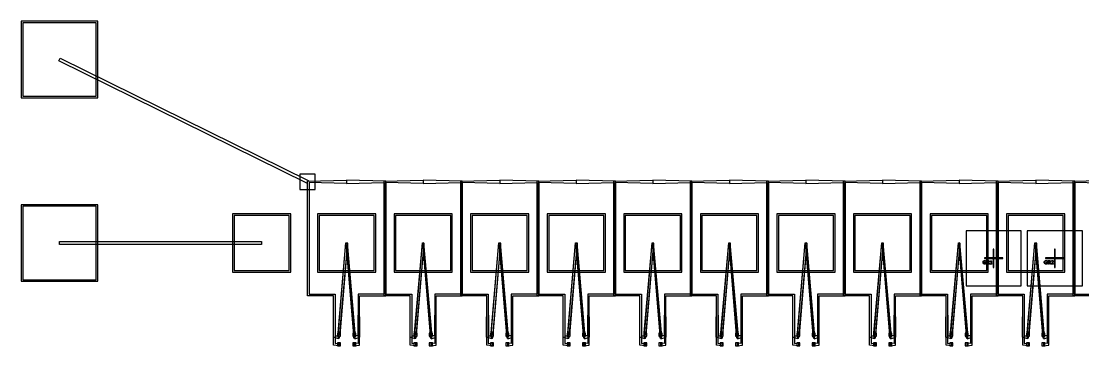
# Model space of a CAD drawing. Extents: x -3590 to 3590, y -2090 to 2775.
# Drawn here: x -3375 to 91, y 1714 to 2775 of the extents above; entities that cross this region are included whole.
import ezdxf

# ---------------------------------------------------------------- set-up
doc = ezdxf.new("R2010")
doc.units = 0

msp = doc.modelspace()

# ---------------------------------------------------------------- linework, layer by layer
at = {"layer": 'M1_Neg'}
for points in [[(-201, 2002), (-199, 2002), (-199, 2030), (-201, 2030)], [(-1, 2002), (1, 2002), (1, 2030), (-1, 2030)], [(-234.3, 1988.7), (-233.6, 1989.4), (-233.6, 1990.1), (-232.9, 1990.8), (-232.9, 1991.5), (-232.2, 1992.2), (-231.5, 1992.2), (-230.8, 1992.9), (-230.1, 1992.9), (-229.4, 1992.9), (-228.7, 1992.9), (-228, 1992.9), (-227.3, 1992.9), (-226.6, 1992.9), (-225.9, 1992.2), (-225.9, 1991.5), (-225.2, 1990.8), (-225.2, 1990.1), (-225.2, 1989.4), (-225.9, 1989.4), (-226.6, 1989.4), (-226.6, 1990.1), (-226.6, 1990.8), (-227.3, 1991.5), (-228, 1992.2), (-228.7, 1992.2), (-229.4, 1992.2), (-230.1, 1991.5), (-230.8, 1990.8), (-231.5, 1990.1), (-232.2, 1989.4), (-232.2, 1988.7), (-232.2, 1988), (-232.2, 1987.3), (-232.2, 1986.6), (-232.2, 1985.9), (-232.2, 1985.2), (-232.2, 1984.5), (-231.5, 1983.8), (-230.8, 1983.1), (-230.1, 1982.4), (-229.4, 1981.7), (-228.7, 1981.7), (-228, 1981.7), (-227.3, 1982.4), (-226.6, 1983.1), (-226.6, 1983.8), (-226.6, 1984.5), (-227.3, 1985.2), (-228, 1985.9), (-228.7, 1985.9), (-228, 1985.9), (-227.3, 1985.9), (-226.6, 1985.9), (-225.9, 1985.9), (-225.2, 1985.9), (-225.2, 1985.2), (-225.2, 1984.5), (-225.2, 1983.8), (-225.2, 1983.1), (-225.2, 1982.4), (-225.2, 1981.7), (-225.2, 1981), (-225.9, 1981.7), (-226.6, 1981), (-227.3, 1981), (-228, 1981), (-228.7, 1981), (-229.4, 1981), (-230.1, 1981), (-230.8, 1981), (-231.5, 1981.7), (-232.2, 1981.7), (-232.9, 1982.4), (-232.9, 1983.1), (-233.6, 1983.8), (-233.6, 1984.5), (-234.3, 1985.2), (-234.3, 1985.9), (-234.3, 1986.6), (-234.3, 1987.3), (-234.3, 1988), (-234.3, 1988.7)], [(-230, 1999), (-202, 1999), (-202, 2001), (-230, 2001)], [(-223.1, 1992.9), (-222.4, 1992.9), (-221.7, 1992.9), (-221, 1992.9), (-220.3, 1992.9), (-219.6, 1992.9), (-218.9, 1992.9), (-218.2, 1992.9), (-217.5, 1992.9), (-216.8, 1992.9), (-216.1, 1992.9), (-215.4, 1992.2), (-214.7, 1991.5), (-214.7, 1990.8), (-214, 1990.1), (-214, 1989.4), (-214, 1988.7), (-214.7, 1988), (-215.4, 1987.3), (-216.1, 1986.6), (-216.1, 1985.9), (-215.4, 1985.2), (-214.7, 1984.5), (-214.7, 1983.8), (-214.7, 1983.1), (-214.7, 1982.4), (-214.7, 1981.7), (-214, 1981), (-214.7, 1981), (-215.4, 1981), (-216.1, 1981), (-216.1, 1981.7), (-216.1, 1982.4), (-216.1, 1983.1), (-216.1, 1983.8), (-216.1, 1984.5), (-216.8, 1985.2), (-217.5, 1985.9), (-218.2, 1986.6), (-218.9, 1986.6), (-219.6, 1986.6), (-220.3, 1985.9), (-220.3, 1985.2), (-220.3, 1984.5), (-220.3, 1983.8), (-220.3, 1983.1), (-220.3, 1982.4), (-220.3, 1981.7), (-220.3, 1981), (-221, 1981), (-221.7, 1981), (-222.4, 1981), (-223.1, 1981), (-222.4, 1981.7), (-221.7, 1982.4), (-221.7, 1983.1), (-221.7, 1983.8), (-221.7, 1984.5), (-221.7, 1985.2), (-221.7, 1985.9), (-221.7, 1986.6), (-221.7, 1987.3), (-221.7, 1988), (-221.7, 1988.7), (-221.7, 1989.4), (-221.7, 1990.1), (-221.7, 1990.8), (-221.7, 1991.5), (-222.4, 1992.2), (-223.1, 1992.9)], [(-211.9, 1981), (-211.2, 1981), (-210.5, 1981.7), (-209.8, 1981.7), (-209.1, 1982.4), (-208.4, 1983.1), (-208.4, 1983.8), (-208.4, 1984.5), (-208.4, 1985.2), (-208.4, 1985.9), (-208.4, 1986.6), (-208.4, 1987.3), (-208.4, 1988), (-208.4, 1988.7), (-209.1, 1989.4), (-209.8, 1989.4), (-210.5, 1989.4), (-211.2, 1989.4), (-210.5, 1990.1), (-209.8, 1990.8), (-209.1, 1991.5), (-208.4, 1992.2), (-207.7, 1992.2), (-207, 1992.2), (-207, 1991.5), (-207, 1990.8), (-207, 1990.1), (-207, 1989.4), (-207, 1988.7), (-207, 1988), (-207, 1987.3), (-207, 1986.6), (-207, 1985.9), (-207, 1985.2), (-207, 1984.5), (-207, 1983.8), (-207, 1983.1), (-207, 1982.4), (-206.3, 1981.7), (-205.6, 1981.7), (-204.9, 1981), (-204.2, 1981), (-204.9, 1981), (-205.6, 1981), (-206.3, 1981), (-207, 1981), (-207.7, 1981), (-208.4, 1981), (-209.1, 1981), (-209.8, 1981), (-210.5, 1981), (-211.2, 1981), (-211.9, 1981)], [(-198, 2000.2), (-199.8, 2000.2), (-199.8, 2002), (-200.2, 2002), (-200.2, 2000.2), (-202, 2000.2), (-202, 1999.8), (-200.2, 1999.8), (-200.2, 1998), (-199.8, 1998), (-199.8, 1999.8), (-198, 1999.8)], [(-201, 1970), (-199, 1970), (-199, 1998), (-201, 1998)], [(-198, 1999), (-170, 1999), (-170, 2001), (-198, 2001)], [(-34.3, 1988.7), (-33.6, 1989.4), (-33.6, 1990.1), (-32.9, 1990.8), (-32.9, 1991.5), (-32.2, 1992.2), (-31.5, 1992.2), (-30.8, 1992.9), (-30.1, 1992.9), (-29.4, 1992.9), (-28.7, 1992.9), (-28, 1992.9), (-27.3, 1992.9), (-26.6, 1992.9), (-25.9, 1992.2), (-25.9, 1991.5), (-25.2, 1990.8), (-25.2, 1990.1), (-25.2, 1989.4), (-25.9, 1989.4), (-26.6, 1989.4), (-26.6, 1990.1), (-26.6, 1990.8), (-27.3, 1991.5), (-28, 1992.2), (-28.7, 1992.2), (-29.4, 1992.2), (-30.1, 1991.5), (-30.8, 1990.8), (-31.5, 1990.1), (-32.2, 1989.4), (-32.2, 1988.7), (-32.2, 1988), (-32.2, 1987.3), (-32.2, 1986.6), (-32.2, 1985.9), (-32.2, 1985.2), (-32.2, 1984.5), (-31.5, 1983.8), (-30.8, 1983.1), (-30.1, 1982.4), (-29.4, 1981.7), (-28.7, 1981.7), (-28, 1981.7), (-27.3, 1982.4), (-26.6, 1983.1), (-26.6, 1983.8), (-26.6, 1984.5), (-27.3, 1985.2), (-28, 1985.9), (-28.7, 1985.9), (-28, 1985.9), (-27.3, 1985.9), (-26.6, 1985.9), (-25.9, 1985.9), (-25.2, 1985.9), (-25.2, 1985.2), (-25.2, 1984.5), (-25.2, 1983.8), (-25.2, 1983.1), (-25.2, 1982.4), (-25.2, 1981.7), (-25.2, 1981), (-25.9, 1981.7), (-26.6, 1981), (-27.3, 1981), (-28, 1981), (-28.7, 1981), (-29.4, 1981), (-30.1, 1981), (-30.8, 1981), (-31.5, 1981.7), (-32.2, 1981.7), (-32.9, 1982.4), (-32.9, 1983.1), (-33.6, 1983.8), (-33.6, 1984.5), (-34.3, 1985.2), (-34.3, 1985.9), (-34.3, 1986.6), (-34.3, 1987.3), (-34.3, 1988), (-34.3, 1988.7)], [(-30, 1999), (-2, 1999), (-2, 2001), (-30, 2001)], [(-23.1, 1992.9), (-22.4, 1992.9), (-21.7, 1992.9), (-21, 1992.9), (-20.3, 1992.9), (-19.6, 1992.9), (-18.9, 1992.9), (-18.2, 1992.9), (-17.5, 1992.9), (-16.8, 1992.9), (-16.1, 1992.9), (-15.4, 1992.2), (-14.7, 1991.5), (-14.7, 1990.8), (-14, 1990.1), (-14, 1989.4), (-14, 1988.7), (-14.7, 1988), (-15.4, 1987.3), (-16.1, 1986.6), (-16.1, 1985.9), (-15.4, 1985.2), (-14.7, 1984.5), (-14.7, 1983.8), (-14.7, 1983.1), (-14.7, 1982.4), (-14.7, 1981.7), (-14, 1981), (-14.7, 1981), (-15.4, 1981), (-16.1, 1981), (-16.1, 1981.7), (-16.1, 1982.4), (-16.1, 1983.1), (-16.1, 1983.8), (-16.1, 1984.5), (-16.8, 1985.2), (-17.5, 1985.9), (-18.2, 1986.6), (-18.9, 1986.6), (-19.6, 1986.6), (-20.3, 1985.9), (-20.3, 1985.2), (-20.3, 1984.5), (-20.3, 1983.8), (-20.3, 1983.1), (-20.3, 1982.4), (-20.3, 1981.7), (-20.3, 1981), (-21, 1981), (-21.7, 1981), (-22.4, 1981), (-23.1, 1981), (-22.4, 1981.7), (-21.7, 1982.4), (-21.7, 1983.1), (-21.7, 1983.8), (-21.7, 1984.5), (-21.7, 1985.2), (-21.7, 1985.9), (-21.7, 1986.6), (-21.7, 1987.3), (-21.7, 1988), (-21.7, 1988.7), (-21.7, 1989.4), (-21.7, 1990.1), (-21.7, 1990.8), (-21.7, 1991.5), (-22.4, 1992.2), (-23.1, 1992.9)], [(-11.9, 1990.8), (-11.2, 1991.5), (-10.5, 1992.2), (-9.8, 1992.2), (-9.1, 1992.9), (-8.4, 1992.9), (-7.7, 1992.9), (-7, 1992.9), (-6.3, 1992.9), (-5.6, 1992.2), (-4.9, 1991.5), (-4.2, 1990.8), (-4.2, 1990.1), (-4.2, 1989.4), (-4.9, 1988.7), (-4.9, 1988), (-5.6, 1987.3), (-6.3, 1986.6), (-7, 1985.9), (-7.7, 1985.2), (-8.4, 1984.5), (-9.1, 1983.8), (-9.8, 1983.1), (-10.5, 1982.4), (-9.8, 1981.7), (-9.1, 1981.7), (-8.4, 1981.7), (-7.7, 1981.7), (-7, 1981.7), (-6.3, 1982.4), (-5.6, 1983.1), (-4.9, 1983.1), (-4.2, 1983.1), (-4.2, 1982.4), (-4.2, 1981.7), (-4.2, 1981), (-4.9, 1981), (-5.6, 1981), (-6.3, 1981), (-7, 1981), (-7.7, 1981), (-8.4, 1981), (-9.1, 1981), (-9.8, 1981), (-10.5, 1981), (-11.2, 1981), (-11.9, 1981), (-11.9, 1981.7), (-11.9, 1982.4), (-11.2, 1983.1), (-10.5, 1983.8), (-9.8, 1984.5), (-9.1, 1985.2), (-8.4, 1985.9), (-7.7, 1986.6), (-7, 1987.3), (-6.3, 1988), (-5.6, 1988.7), (-5.6, 1989.4), (-5.6, 1990.1), (-5.6, 1990.8), (-6.3, 1991.5), (-7, 1992.2), (-7.7, 1992.2), (-8.4, 1992.2), (-9.1, 1991.5), (-9.8, 1991.5), (-10.5, 1990.8), (-11.2, 1990.1), (-11.9, 1990.1), (-11.9, 1990.8)], [(2, 2000.2), (0.2, 2000.2), (0.2, 2002), (-0.2, 2002), (-0.2, 2000.2), (-2, 2000.2), (-2, 1999.8), (-0.2, 1999.8), (-0.2, 1998), (0.2, 1998), (0.2, 1999.8), (2, 1999.8)], [(-1, 1970), (1, 1970), (1, 1998), (-1, 1998)], [(2, 1999), (30, 1999), (30, 2001), (2, 2001)]]:
    msp.add_lwpolyline(points, close=True, dxfattribs=at)
at = {"layer": 'M1_Pos'}
for points in [[(-219.6, 1991.5), (-218.9, 1991.5), (-218.2, 1991.5), (-217.5, 1991.5), (-217.5, 1990.8), (-216.8, 1990.8), (-216.8, 1990.1), (-216.8, 1989.4), (-216.8, 1988.7), (-217.5, 1988.7), (-217.5, 1988), (-218.2, 1988), (-218.9, 1988), (-219.6, 1988), (-219.6, 1988.7), (-219.6, 1989.4), (-219.6, 1990.1), (-219.6, 1990.8), (-219.6, 1991.5)], [(-19.6, 1991.5), (-18.9, 1991.5), (-18.2, 1991.5), (-17.5, 1991.5), (-17.5, 1990.8), (-16.8, 1990.8), (-16.8, 1990.1), (-16.8, 1989.4), (-16.8, 1988.7), (-17.5, 1988.7), (-17.5, 1988), (-18.2, 1988), (-18.9, 1988), (-19.6, 1988), (-19.6, 1988.7), (-19.6, 1989.4), (-19.6, 1990.1), (-19.6, 1990.8), (-19.6, 1991.5)]]:
    msp.add_lwpolyline(points, close=True, dxfattribs=at)
at = {"layer": 'M2_Neg'}
for points in [[(-290, 1910), (-110, 1910), (-110, 2090), (-290, 2090)], [(-90, 1910), (90, 1910), (90, 2090), (-90, 2090)]]:
    msp.add_lwpolyline(points, close=True, dxfattribs=at)
at = {"layer": 'M2_undercutMsk'}
for points in [[(-3130, 2770), (-3370, 2770), (-3370, 2530), (-3130, 2530)], [(-3130, 2170), (-3370, 2170), (-3370, 1930), (-3130, 1930)], [(-2500, 2140), (-2680, 2140), (-2680, 1960), (-2500, 1960)], [(-2222.5, 2140), (-2402.5, 2140), (-2402.5, 1960), (-2222.5, 1960)], [(-2222.5, 2140), (-2402.5, 2140), (-2402.5, 1960), (-2222.5, 1960)], [(-2402.5, 1960), (-2222.5, 1960), (-2222.5, 2140), (-2402.5, 2140)], [(-2402.5, 1960), (-2222.5, 1960), (-2222.5, 2140), (-2402.5, 2140)], [(-1972.5, 2140), (-2152.5, 2140), (-2152.5, 1960), (-1972.5, 1960)], [(-1972.5, 2140), (-2152.5, 2140), (-2152.5, 1960), (-1972.5, 1960)], [(-2152.5, 1960), (-1972.5, 1960), (-1972.5, 2140), (-2152.5, 2140)], [(-2152.5, 1960), (-1972.5, 1960), (-1972.5, 2140), (-2152.5, 2140)], [(-1722.5, 2140), (-1902.5, 2140), (-1902.5, 1960), (-1722.5, 1960)], [(-1722.5, 2140), (-1902.5, 2140), (-1902.5, 1960), (-1722.5, 1960)], [(-1902.5, 1960), (-1722.5, 1960), (-1722.5, 2140), (-1902.5, 2140)], [(-1902.5, 1960), (-1722.5, 1960), (-1722.5, 2140), (-1902.5, 2140)], [(-1472.5, 2140), (-1652.5, 2140), (-1652.5, 1960), (-1472.5, 1960)], [(-1472.5, 2140), (-1652.5, 2140), (-1652.5, 1960), (-1472.5, 1960)], [(-1652.5, 1960), (-1472.5, 1960), (-1472.5, 2140), (-1652.5, 2140)], [(-1652.5, 1960), (-1472.5, 1960), (-1472.5, 2140), (-1652.5, 2140)], [(-1222.5, 2140), (-1402.5, 2140), (-1402.5, 1960), (-1222.5, 1960)], [(-1222.5, 2140), (-1402.5, 2140), (-1402.5, 1960), (-1222.5, 1960)], [(-1402.5, 1960), (-1222.5, 1960), (-1222.5, 2140), (-1402.5, 2140)], [(-1402.5, 1960), (-1222.5, 1960), (-1222.5, 2140), (-1402.5, 2140)], [(-972.5, 2140), (-1152.5, 2140), (-1152.5, 1960), (-972.5, 1960)], [(-972.5, 2140), (-1152.5, 2140), (-1152.5, 1960), (-972.5, 1960)], [(-1152.5, 1960), (-972.5, 1960), (-972.5, 2140), (-1152.5, 2140)], [(-1152.5, 1960), (-972.5, 1960), (-972.5, 2140), (-1152.5, 2140)], [(-722.5, 2140), (-902.5, 2140), (-902.5, 1960), (-722.5, 1960)], [(-722.5, 2140), (-902.5, 2140), (-902.5, 1960), (-722.5, 1960)], [(-902.5, 1960), (-722.5, 1960), (-722.5, 2140), (-902.5, 2140)], [(-902.5, 1960), (-722.5, 1960), (-722.5, 2140), (-902.5, 2140)], [(-472.5, 2140), (-652.5, 2140), (-652.5, 1960), (-472.5, 1960)], [(-472.5, 2140), (-652.5, 2140), (-652.5, 1960), (-472.5, 1960)], [(-652.5, 1960), (-472.5, 1960), (-472.5, 2140), (-652.5, 2140)], [(-652.5, 1960), (-472.5, 1960), (-472.5, 2140), (-652.5, 2140)], [(-222.5, 2140), (-402.5, 2140), (-402.5, 1960), (-222.5, 1960)], [(-222.5, 2140), (-402.5, 2140), (-402.5, 1960), (-222.5, 1960)], [(-402.5, 1960), (-222.5, 1960), (-222.5, 2140), (-402.5, 2140)], [(-402.5, 1960), (-222.5, 1960), (-222.5, 2140), (-402.5, 2140)], [(27.5, 2140), (-152.5, 2140), (-152.5, 1960), (27.5, 1960)], [(27.5, 2140), (-152.5, 2140), (-152.5, 1960), (27.5, 1960)], [(-152.5, 1960), (27.5, 1960), (27.5, 2140), (-152.5, 2140)], [(-152.5, 1960), (27.5, 1960), (27.5, 2140), (-152.5, 2140)]]:
    msp.add_lwpolyline(points, close=True, dxfattribs=at)
at = {"layer": 'metal1_BB'}
for points in [[(-2337.5, 1714), (-2355, 1716.5), (-2355, 1877.5), (-2440, 1877.5), (-2440, 2252.5), (-2312.5, 2255), (-2312.5, 2245), (-2435, 2247.5), (-2435, 1882.5), (-2350, 1882.5), (-2350, 1721.5), (-2337.5, 1724), (-2337.5, 1714)], [(-2287.5, 1714), (-2270, 1716.5), (-2270, 1877.5), (-2185, 1877.5), (-2185, 2252.5), (-2312.5, 2255), (-2312.5, 2245), (-2190, 2247.5), (-2190, 1882.5), (-2275, 1882.5), (-2275, 1721.5), (-2287.5, 1724), (-2287.5, 1714)], [(-2087.5, 1714), (-2105, 1716.5), (-2105, 1877.5), (-2190, 1877.5), (-2190, 2252.5), (-2062.5, 2255), (-2062.5, 2245), (-2185, 2247.5), (-2185, 1882.5), (-2100, 1882.5), (-2100, 1721.5), (-2087.5, 1724), (-2087.5, 1714)], [(-2037.5, 1714), (-2020, 1716.5), (-2020, 1877.5), (-1935, 1877.5), (-1935, 2252.5), (-2062.5, 2255), (-2062.5, 2245), (-1940, 2247.5), (-1940, 1882.5), (-2025, 1882.5), (-2025, 1721.5), (-2037.5, 1724), (-2037.5, 1714)], [(-1837.5, 1714), (-1855, 1716.5), (-1855, 1877.5), (-1940, 1877.5), (-1940, 2252.5), (-1812.5, 2255), (-1812.5, 2245), (-1935, 2247.5), (-1935, 1882.5), (-1850, 1882.5), (-1850, 1721.5), (-1837.5, 1724), (-1837.5, 1714)], [(-1787.5, 1714), (-1770, 1716.5), (-1770, 1877.5), (-1685, 1877.5), (-1685, 2252.5), (-1812.5, 2255), (-1812.5, 2245), (-1690, 2247.5), (-1690, 1882.5), (-1775, 1882.5), (-1775, 1721.5), (-1787.5, 1724), (-1787.5, 1714)], [(-1587.5, 1714), (-1605, 1716.5), (-1605, 1877.5), (-1690, 1877.5), (-1690, 2252.5), (-1562.5, 2255), (-1562.5, 2245), (-1685, 2247.5), (-1685, 1882.5), (-1600, 1882.5), (-1600, 1721.5), (-1587.5, 1724), (-1587.5, 1714)], [(-1537.5, 1714), (-1520, 1716.5), (-1520, 1877.5), (-1435, 1877.5), (-1435, 2252.5), (-1562.5, 2255), (-1562.5, 2245), (-1440, 2247.5), (-1440, 1882.5), (-1525, 1882.5), (-1525, 1721.5), (-1537.5, 1724), (-1537.5, 1714)], [(-1337.5, 1714), (-1355, 1716.5), (-1355, 1877.5), (-1440, 1877.5), (-1440, 2252.5), (-1312.5, 2255), (-1312.5, 2245), (-1435, 2247.5), (-1435, 1882.5), (-1350, 1882.5), (-1350, 1721.5), (-1337.5, 1724), (-1337.5, 1714)], [(-1287.5, 1714), (-1270, 1716.5), (-1270, 1877.5), (-1185, 1877.5), (-1185, 2252.5), (-1312.5, 2255), (-1312.5, 2245), (-1190, 2247.5), (-1190, 1882.5), (-1275, 1882.5), (-1275, 1721.5), (-1287.5, 1724), (-1287.5, 1714)], [(-1087.5, 1714), (-1105, 1716.5), (-1105, 1877.5), (-1190, 1877.5), (-1190, 2252.5), (-1062.5, 2255), (-1062.5, 2245), (-1185, 2247.5), (-1185, 1882.5), (-1100, 1882.5), (-1100, 1721.5), (-1087.5, 1724), (-1087.5, 1714)], [(-1037.5, 1714), (-1020, 1716.5), (-1020, 1877.5), (-935, 1877.5), (-935, 2252.5), (-1062.5, 2255), (-1062.5, 2245), (-940, 2247.5), (-940, 1882.5), (-1025, 1882.5), (-1025, 1721.5), (-1037.5, 1724), (-1037.5, 1714)], [(-837.5, 1714), (-855, 1716.5), (-855, 1877.5), (-940, 1877.5), (-940, 2252.5), (-812.5, 2255), (-812.5, 2245), (-935, 2247.5), (-935, 1882.5), (-850, 1882.5), (-850, 1721.5), (-837.5, 1724), (-837.5, 1714)], [(-787.5, 1714), (-770, 1716.5), (-770, 1877.5), (-685, 1877.5), (-685, 2252.5), (-812.5, 2255), (-812.5, 2245), (-690, 2247.5), (-690, 1882.5), (-775, 1882.5), (-775, 1721.5), (-787.5, 1724), (-787.5, 1714)], [(-587.5, 1714), (-605, 1716.5), (-605, 1877.5), (-690, 1877.5), (-690, 2252.5), (-562.5, 2255), (-562.5, 2245), (-685, 2247.5), (-685, 1882.5), (-600, 1882.5), (-600, 1721.5), (-587.5, 1724), (-587.5, 1714)], [(-537.5, 1714), (-520, 1716.5), (-520, 1877.5), (-435, 1877.5), (-435, 2252.5), (-562.5, 2255), (-562.5, 2245), (-440, 2247.5), (-440, 1882.5), (-525, 1882.5), (-525, 1721.5), (-537.5, 1724), (-537.5, 1714)], [(-337.5, 1714), (-355, 1716.5), (-355, 1877.5), (-440, 1877.5), (-440, 2252.5), (-312.5, 2255), (-312.5, 2245), (-435, 2247.5), (-435, 1882.5), (-350, 1882.5), (-350, 1721.5), (-337.5, 1724), (-337.5, 1714)], [(-287.5, 1714), (-270, 1716.5), (-270, 1877.5), (-185, 1877.5), (-185, 2252.5), (-312.5, 2255), (-312.5, 2245), (-190, 2247.5), (-190, 1882.5), (-275, 1882.5), (-275, 1721.5), (-287.5, 1724), (-287.5, 1714)], [(-87.5, 1714), (-105, 1716.5), (-105, 1877.5), (-190, 1877.5), (-190, 2252.5), (-62.5, 2255), (-62.5, 2245), (-185, 2247.5), (-185, 1882.5), (-100, 1882.5), (-100, 1721.5), (-87.5, 1724), (-87.5, 1714)], [(-37.5, 1714), (-20, 1716.5), (-20, 1877.5), (65, 1877.5), (65, 2252.5), (-62.5, 2255), (-62.5, 2245), (60, 2247.5), (60, 1882.5), (-25, 1882.5), (-25, 1721.5), (-37.5, 1724), (-37.5, 1714)], [(162.5, 1714), (145, 1716.5), (145, 1877.5), (60, 1877.5), (60, 2252.5), (187.5, 2255), (187.5, 2245), (65, 2247.5), (65, 1882.5), (150, 1882.5), (150, 1721.5), (162.5, 1724), (162.5, 1714)], [(-2217.5, 2145), (-2407.5, 2145), (-2407.5, 1955), (-2217.5, 1955)], [(-2407.5, 1955), (-2217.5, 1955), (-2217.5, 2145), (-2407.5, 2145)], [(-1967.5, 2145), (-2157.5, 2145), (-2157.5, 1955), (-1967.5, 1955)], [(-2157.5, 1955), (-1967.5, 1955), (-1967.5, 2145), (-2157.5, 2145)], [(-1717.5, 2145), (-1907.5, 2145), (-1907.5, 1955), (-1717.5, 1955)], [(-1907.5, 1955), (-1717.5, 1955), (-1717.5, 2145), (-1907.5, 2145)], [(-1467.5, 2145), (-1657.5, 2145), (-1657.5, 1955), (-1467.5, 1955)], [(-1657.5, 1955), (-1467.5, 1955), (-1467.5, 2145), (-1657.5, 2145)], [(-1217.5, 2145), (-1407.5, 2145), (-1407.5, 1955), (-1217.5, 1955)], [(-1407.5, 1955), (-1217.5, 1955), (-1217.5, 2145), (-1407.5, 2145)], [(-967.5, 2145), (-1157.5, 2145), (-1157.5, 1955), (-967.5, 1955)], [(-1157.5, 1955), (-967.5, 1955), (-967.5, 2145), (-1157.5, 2145)], [(-717.5, 2145), (-907.5, 2145), (-907.5, 1955), (-717.5, 1955)], [(-907.5, 1955), (-717.5, 1955), (-717.5, 2145), (-907.5, 2145)], [(-467.5, 2145), (-657.5, 2145), (-657.5, 1955), (-467.5, 1955)], [(-657.5, 1955), (-467.5, 1955), (-467.5, 2145), (-657.5, 2145)], [(-217.5, 2145), (-407.5, 2145), (-407.5, 1955), (-217.5, 1955)], [(-407.5, 1955), (-217.5, 1955), (-217.5, 2145), (-407.5, 2145)], [(32.5, 2145), (-157.5, 2145), (-157.5, 1955), (32.5, 1955)], [(-157.5, 1955), (32.5, 1955), (32.5, 2145), (-157.5, 2145)], [(-2339.9914, 1750.2076), (-2314.9914, 2050.2076), (-2310.0086, 2049.7924), (-2335.0086, 1749.7924), (-2339.9914, 1750.2076)], [(-2285.0086, 1750.2076), (-2310.0086, 2050.2076), (-2314.9914, 2049.7924), (-2289.9914, 1749.7924), (-2285.0086, 1750.2076)], [(-2089.9914, 1750.2076), (-2064.9914, 2050.2076), (-2060.0086, 2049.7924), (-2085.0086, 1749.7924), (-2089.9914, 1750.2076)], [(-2035.0086, 1750.2076), (-2060.0086, 2050.2076), (-2064.9914, 2049.7924), (-2039.9914, 1749.7924), (-2035.0086, 1750.2076)], [(-1839.9914, 1750.2076), (-1814.9914, 2050.2076), (-1810.0086, 2049.7924), (-1835.0086, 1749.7924), (-1839.9914, 1750.2076)], [(-1785.0086, 1750.2076), (-1810.0086, 2050.2076), (-1814.9914, 2049.7924), (-1789.9914, 1749.7924), (-1785.0086, 1750.2076)], [(-1589.9914, 1750.2076), (-1564.9914, 2050.2076), (-1560.0086, 2049.7924), (-1585.0086, 1749.7924), (-1589.9914, 1750.2076)], [(-1535.0086, 1750.2076), (-1560.0086, 2050.2076), (-1564.9914, 2049.7924), (-1539.9914, 1749.7924), (-1535.0086, 1750.2076)], [(-1339.9914, 1750.2076), (-1314.9914, 2050.2076), (-1310.0086, 2049.7924), (-1335.0086, 1749.7924), (-1339.9914, 1750.2076)], [(-1285.0086, 1750.2076), (-1310.0086, 2050.2076), (-1314.9914, 2049.7924), (-1289.9914, 1749.7924), (-1285.0086, 1750.2076)], [(-1089.9914, 1750.2076), (-1064.9914, 2050.2076), (-1060.0086, 2049.7924), (-1085.0086, 1749.7924), (-1089.9914, 1750.2076)], [(-1035.0086, 1750.2076), (-1060.0086, 2050.2076), (-1064.9914, 2049.7924), (-1039.9914, 1749.7924), (-1035.0086, 1750.2076)], [(-839.9914, 1750.2076), (-814.9914, 2050.2076), (-810.0086, 2049.7924), (-835.0086, 1749.7924), (-839.9914, 1750.2076)], [(-785.0086, 1750.2076), (-810.0086, 2050.2076), (-814.9914, 2049.7924), (-789.9914, 1749.7924), (-785.0086, 1750.2076)], [(-589.9914, 1750.2076), (-564.9914, 2050.2076), (-560.0086, 2049.7924), (-585.0086, 1749.7924), (-589.9914, 1750.2076)], [(-535.0086, 1750.2076), (-560.0086, 2050.2076), (-564.9914, 2049.7924), (-539.9914, 1749.7924), (-535.0086, 1750.2076)], [(-339.9914, 1750.2076), (-314.9914, 2050.2076), (-310.0086, 2049.7924), (-335.0086, 1749.7924), (-339.9914, 1750.2076)], [(-285.0086, 1750.2076), (-310.0086, 2050.2076), (-314.9914, 2049.7924), (-289.9914, 1749.7924), (-285.0086, 1750.2076)], [(-89.9914, 1750.2076), (-64.9914, 2050.2076), (-60.0086, 2049.7924), (-85.0086, 1749.7924), (-89.9914, 1750.2076)], [(-35.0086, 1750.2076), (-60.0086, 2050.2076), (-64.9914, 2049.7924), (-39.9914, 1749.7924), (-35.0086, 1750.2076)], [(-2332.5, 1755), (-2342.5, 1755), (-2342.5, 1745), (-2332.5, 1745)], [(-2292.5, 1745), (-2282.5, 1745), (-2282.5, 1755), (-2292.5, 1755)], [(-2082.5, 1755), (-2092.5, 1755), (-2092.5, 1745), (-2082.5, 1745)], [(-2042.5, 1745), (-2032.5, 1745), (-2032.5, 1755), (-2042.5, 1755)], [(-1832.5, 1755), (-1842.5, 1755), (-1842.5, 1745), (-1832.5, 1745)], [(-1792.5, 1745), (-1782.5, 1745), (-1782.5, 1755), (-1792.5, 1755)], [(-1582.5, 1755), (-1592.5, 1755), (-1592.5, 1745), (-1582.5, 1745)], [(-1542.5, 1745), (-1532.5, 1745), (-1532.5, 1755), (-1542.5, 1755)], [(-1332.5, 1755), (-1342.5, 1755), (-1342.5, 1745), (-1332.5, 1745)], [(-1292.5, 1745), (-1282.5, 1745), (-1282.5, 1755), (-1292.5, 1755)], [(-1082.5, 1755), (-1092.5, 1755), (-1092.5, 1745), (-1082.5, 1745)], [(-1042.5, 1745), (-1032.5, 1745), (-1032.5, 1755), (-1042.5, 1755)], [(-832.5, 1755), (-842.5, 1755), (-842.5, 1745), (-832.5, 1745)], [(-792.5, 1745), (-782.5, 1745), (-782.5, 1755), (-792.5, 1755)], [(-582.5, 1755), (-592.5, 1755), (-592.5, 1745), (-582.5, 1745)], [(-542.5, 1745), (-532.5, 1745), (-532.5, 1755), (-542.5, 1755)], [(-332.5, 1755), (-342.5, 1755), (-342.5, 1745), (-332.5, 1745)], [(-292.5, 1745), (-282.5, 1745), (-282.5, 1755), (-292.5, 1755)], [(-82.5, 1755), (-92.5, 1755), (-92.5, 1745), (-82.5, 1745)], [(-42.5, 1745), (-32.5, 1745), (-32.5, 1755), (-42.5, 1755)], [(-2332.5, 1724), (-2342.5, 1724), (-2342.5, 1714), (-2332.5, 1714)], [(-2292.5, 1714), (-2282.5, 1714), (-2282.5, 1724), (-2292.5, 1724)], [(-2082.5, 1724), (-2092.5, 1724), (-2092.5, 1714), (-2082.5, 1714)], [(-2042.5, 1714), (-2032.5, 1714), (-2032.5, 1724), (-2042.5, 1724)], [(-1832.5, 1724), (-1842.5, 1724), (-1842.5, 1714), (-1832.5, 1714)], [(-1792.5, 1714), (-1782.5, 1714), (-1782.5, 1724), (-1792.5, 1724)], [(-1582.5, 1724), (-1592.5, 1724), (-1592.5, 1714), (-1582.5, 1714)], [(-1542.5, 1714), (-1532.5, 1714), (-1532.5, 1724), (-1542.5, 1724)], [(-1332.5, 1724), (-1342.5, 1724), (-1342.5, 1714), (-1332.5, 1714)], [(-1292.5, 1714), (-1282.5, 1714), (-1282.5, 1724), (-1292.5, 1724)], [(-1082.5, 1724), (-1092.5, 1724), (-1092.5, 1714), (-1082.5, 1714)], [(-1042.5, 1714), (-1032.5, 1714), (-1032.5, 1724), (-1042.5, 1724)], [(-832.5, 1724), (-842.5, 1724), (-842.5, 1714), (-832.5, 1714)], [(-792.5, 1714), (-782.5, 1714), (-782.5, 1724), (-792.5, 1724)], [(-582.5, 1724), (-592.5, 1724), (-592.5, 1714), (-582.5, 1714)], [(-542.5, 1714), (-532.5, 1714), (-532.5, 1724), (-542.5, 1724)], [(-332.5, 1724), (-342.5, 1724), (-342.5, 1714), (-332.5, 1714)], [(-292.5, 1714), (-282.5, 1714), (-282.5, 1724), (-292.5, 1724)], [(-82.5, 1724), (-92.5, 1724), (-92.5, 1714), (-82.5, 1714)], [(-42.5, 1714), (-32.5, 1714), (-32.5, 1724), (-42.5, 1724)]]:
    msp.add_lwpolyline(points, close=True, dxfattribs=at)
at = {"layer": 'metal2_BB'}
for points in [[(-2338.8495, 1737.0727), (-2355.4248, 1742.0363), (-2355, 1877.5), (-2440, 1877.5), (-2440, 2252.5), (-2312.5, 2255), (-2312.5, 2245), (-2435, 2247.5), (-2435, 1882.5), (-2350, 1882.5), (-2349.5752, 1746.9637), (-2337.1505, 1746.9273), (-2338.8495, 1737.0727)], [(-2286.1505, 1737.0727), (-2269.5752, 1742.0363), (-2270, 1877.5), (-2185, 1877.5), (-2185, 2252.5), (-2312.5, 2255), (-2312.5, 2245), (-2190, 2247.5), (-2190, 1882.5), (-2275, 1882.5), (-2275.4248, 1746.9637), (-2287.8495, 1746.9273), (-2286.1505, 1737.0727)], [(-2088.8495, 1737.0727), (-2105.4248, 1742.0363), (-2105, 1877.5), (-2190, 1877.5), (-2190, 2252.5), (-2062.5, 2255), (-2062.5, 2245), (-2185, 2247.5), (-2185, 1882.5), (-2100, 1882.5), (-2099.5752, 1746.9637), (-2087.1505, 1746.9273), (-2088.8495, 1737.0727)], [(-2036.1505, 1737.0727), (-2019.5752, 1742.0363), (-2020, 1877.5), (-1935, 1877.5), (-1935, 2252.5), (-2062.5, 2255), (-2062.5, 2245), (-1940, 2247.5), (-1940, 1882.5), (-2025, 1882.5), (-2025.4248, 1746.9637), (-2037.8495, 1746.9273), (-2036.1505, 1737.0727)], [(-1838.8495, 1737.0727), (-1855.4248, 1742.0363), (-1855, 1877.5), (-1940, 1877.5), (-1940, 2252.5), (-1812.5, 2255), (-1812.5, 2245), (-1935, 2247.5), (-1935, 1882.5), (-1850, 1882.5), (-1849.5752, 1746.9637), (-1837.1505, 1746.9273), (-1838.8495, 1737.0727)], [(-1786.1505, 1737.0727), (-1769.5752, 1742.0363), (-1770, 1877.5), (-1685, 1877.5), (-1685, 2252.5), (-1812.5, 2255), (-1812.5, 2245), (-1690, 2247.5), (-1690, 1882.5), (-1775, 1882.5), (-1775.4248, 1746.9637), (-1787.8495, 1746.9273), (-1786.1505, 1737.0727)], [(-1588.8495, 1737.0727), (-1605.4248, 1742.0363), (-1605, 1877.5), (-1690, 1877.5), (-1690, 2252.5), (-1562.5, 2255), (-1562.5, 2245), (-1685, 2247.5), (-1685, 1882.5), (-1600, 1882.5), (-1599.5752, 1746.9637), (-1587.1505, 1746.9273), (-1588.8495, 1737.0727)], [(-1536.1505, 1737.0727), (-1519.5752, 1742.0363), (-1520, 1877.5), (-1435, 1877.5), (-1435, 2252.5), (-1562.5, 2255), (-1562.5, 2245), (-1440, 2247.5), (-1440, 1882.5), (-1525, 1882.5), (-1525.4248, 1746.9637), (-1537.8495, 1746.9273), (-1536.1505, 1737.0727)], [(-1338.8495, 1737.0727), (-1355.4248, 1742.0363), (-1355, 1877.5), (-1440, 1877.5), (-1440, 2252.5), (-1312.5, 2255), (-1312.5, 2245), (-1435, 2247.5), (-1435, 1882.5), (-1350, 1882.5), (-1349.5752, 1746.9637), (-1337.1505, 1746.9273), (-1338.8495, 1737.0727)], [(-1286.1505, 1737.0727), (-1269.5752, 1742.0363), (-1270, 1877.5), (-1185, 1877.5), (-1185, 2252.5), (-1312.5, 2255), (-1312.5, 2245), (-1190, 2247.5), (-1190, 1882.5), (-1275, 1882.5), (-1275.4248, 1746.9637), (-1287.8495, 1746.9273), (-1286.1505, 1737.0727)], [(-1088.8495, 1737.0727), (-1105.4248, 1742.0363), (-1105, 1877.5), (-1190, 1877.5), (-1190, 2252.5), (-1062.5, 2255), (-1062.5, 2245), (-1185, 2247.5), (-1185, 1882.5), (-1100, 1882.5), (-1099.5752, 1746.9637), (-1087.1505, 1746.9273), (-1088.8495, 1737.0727)], [(-1036.1505, 1737.0727), (-1019.5752, 1742.0363), (-1020, 1877.5), (-935, 1877.5), (-935, 2252.5), (-1062.5, 2255), (-1062.5, 2245), (-940, 2247.5), (-940, 1882.5), (-1025, 1882.5), (-1025.4248, 1746.9637), (-1037.8495, 1746.9273), (-1036.1505, 1737.0727)], [(-838.8495, 1737.0727), (-855.4248, 1742.0363), (-855, 1877.5), (-940, 1877.5), (-940, 2252.5), (-812.5, 2255), (-812.5, 2245), (-935, 2247.5), (-935, 1882.5), (-850, 1882.5), (-849.5752, 1746.9637), (-837.1505, 1746.9273), (-838.8495, 1737.0727)], [(-786.1505, 1737.0727), (-769.5752, 1742.0363), (-770, 1877.5), (-685, 1877.5), (-685, 2252.5), (-812.5, 2255), (-812.5, 2245), (-690, 2247.5), (-690, 1882.5), (-775, 1882.5), (-775.4248, 1746.9637), (-787.8495, 1746.9273), (-786.1505, 1737.0727)], [(-588.8495, 1737.0727), (-605.4248, 1742.0363), (-605, 1877.5), (-690, 1877.5), (-690, 2252.5), (-562.5, 2255), (-562.5, 2245), (-685, 2247.5), (-685, 1882.5), (-600, 1882.5), (-599.5752, 1746.9637), (-587.1505, 1746.9273), (-588.8495, 1737.0727)], [(-536.1505, 1737.0727), (-519.5752, 1742.0363), (-520, 1877.5), (-435, 1877.5), (-435, 2252.5), (-562.5, 2255), (-562.5, 2245), (-440, 2247.5), (-440, 1882.5), (-525, 1882.5), (-525.4248, 1746.9637), (-537.8495, 1746.9273), (-536.1505, 1737.0727)], [(-338.8495, 1737.0727), (-355.4248, 1742.0363), (-355, 1877.5), (-440, 1877.5), (-440, 2252.5), (-312.5, 2255), (-312.5, 2245), (-435, 2247.5), (-435, 1882.5), (-350, 1882.5), (-349.5752, 1746.9637), (-337.1505, 1746.9273), (-338.8495, 1737.0727)], [(-286.1505, 1737.0727), (-269.5752, 1742.0363), (-270, 1877.5), (-185, 1877.5), (-185, 2252.5), (-312.5, 2255), (-312.5, 2245), (-190, 2247.5), (-190, 1882.5), (-275, 1882.5), (-275.4248, 1746.9637), (-287.8495, 1746.9273), (-286.1505, 1737.0727)], [(-88.8495, 1737.0727), (-105.4248, 1742.0363), (-105, 1877.5), (-190, 1877.5), (-190, 2252.5), (-62.5, 2255), (-62.5, 2245), (-185, 2247.5), (-185, 1882.5), (-100, 1882.5), (-99.5752, 1746.9637), (-87.1505, 1746.9273), (-88.8495, 1737.0727)], [(-36.1505, 1737.0727), (-19.5752, 1742.0363), (-20, 1877.5), (65, 1877.5), (65, 2252.5), (-62.5, 2255), (-62.5, 2245), (60, 2247.5), (60, 1882.5), (-25, 1882.5), (-25.4248, 1746.9637), (-37.8495, 1746.9273), (-36.1505, 1737.0727)], [(161.1505, 1737.0727), (144.5752, 1742.0363), (145, 1877.5), (60, 1877.5), (60, 2252.5), (187.5, 2255), (187.5, 2245), (65, 2247.5), (65, 1882.5), (150, 1882.5), (150.4248, 1746.9637), (162.8495, 1746.9273), (161.1505, 1737.0727)], [(-2217.5, 2145), (-2407.5, 2145), (-2407.5, 1955), (-2217.5, 1955)], [(-2407.5, 1955), (-2217.5, 1955), (-2217.5, 2145), (-2407.5, 2145)], [(-1967.5, 2145), (-2157.5, 2145), (-2157.5, 1955), (-1967.5, 1955)], [(-2157.5, 1955), (-1967.5, 1955), (-1967.5, 2145), (-2157.5, 2145)], [(-1717.5, 2145), (-1907.5, 2145), (-1907.5, 1955), (-1717.5, 1955)], [(-1907.5, 1955), (-1717.5, 1955), (-1717.5, 2145), (-1907.5, 2145)], [(-1467.5, 2145), (-1657.5, 2145), (-1657.5, 1955), (-1467.5, 1955)], [(-1657.5, 1955), (-1467.5, 1955), (-1467.5, 2145), (-1657.5, 2145)], [(-1217.5, 2145), (-1407.5, 2145), (-1407.5, 1955), (-1217.5, 1955)], [(-1407.5, 1955), (-1217.5, 1955), (-1217.5, 2145), (-1407.5, 2145)], [(-967.5, 2145), (-1157.5, 2145), (-1157.5, 1955), (-967.5, 1955)], [(-1157.5, 1955), (-967.5, 1955), (-967.5, 2145), (-1157.5, 2145)], [(-717.5, 2145), (-907.5, 2145), (-907.5, 1955), (-717.5, 1955)], [(-907.5, 1955), (-717.5, 1955), (-717.5, 2145), (-907.5, 2145)], [(-467.5, 2145), (-657.5, 2145), (-657.5, 1955), (-467.5, 1955)], [(-657.5, 1955), (-467.5, 1955), (-467.5, 2145), (-657.5, 2145)], [(-217.5, 2145), (-407.5, 2145), (-407.5, 1955), (-217.5, 1955)], [(-407.5, 1955), (-217.5, 1955), (-217.5, 2145), (-407.5, 2145)], [(32.5, 2145), (-157.5, 2145), (-157.5, 1955), (32.5, 1955)], [(-157.5, 1955), (32.5, 1955), (32.5, 2145), (-157.5, 2145)], [(-2340.4906, 1756.216), (-2314.9906, 2050.216), (-2310.0094, 2049.784), (-2335.5094, 1755.784), (-2340.4906, 1756.216)], [(-2284.5094, 1756.216), (-2310.0094, 2050.216), (-2314.9906, 2049.784), (-2289.4906, 1755.784), (-2284.5094, 1756.216)], [(-2090.4906, 1756.216), (-2064.9906, 2050.216), (-2060.0094, 2049.784), (-2085.5094, 1755.784), (-2090.4906, 1756.216)], [(-2034.5094, 1756.216), (-2060.0094, 2050.216), (-2064.9906, 2049.784), (-2039.4906, 1755.784), (-2034.5094, 1756.216)], [(-1840.4906, 1756.216), (-1814.9906, 2050.216), (-1810.0094, 2049.784), (-1835.5094, 1755.784), (-1840.4906, 1756.216)], [(-1784.5094, 1756.216), (-1810.0094, 2050.216), (-1814.9906, 2049.784), (-1789.4906, 1755.784), (-1784.5094, 1756.216)], [(-1590.4906, 1756.216), (-1564.9906, 2050.216), (-1560.0094, 2049.784), (-1585.5094, 1755.784), (-1590.4906, 1756.216)], [(-1534.5094, 1756.216), (-1560.0094, 2050.216), (-1564.9906, 2049.784), (-1539.4906, 1755.784), (-1534.5094, 1756.216)], [(-1340.4906, 1756.216), (-1314.9906, 2050.216), (-1310.0094, 2049.784), (-1335.5094, 1755.784), (-1340.4906, 1756.216)], [(-1284.5094, 1756.216), (-1310.0094, 2050.216), (-1314.9906, 2049.784), (-1289.4906, 1755.784), (-1284.5094, 1756.216)], [(-1090.4906, 1756.216), (-1064.9906, 2050.216), (-1060.0094, 2049.784), (-1085.5094, 1755.784), (-1090.4906, 1756.216)], [(-1034.5094, 1756.216), (-1060.0094, 2050.216), (-1064.9906, 2049.784), (-1039.4906, 1755.784), (-1034.5094, 1756.216)], [(-840.4906, 1756.216), (-814.9906, 2050.216), (-810.0094, 2049.784), (-835.5094, 1755.784), (-840.4906, 1756.216)], [(-784.5094, 1756.216), (-810.0094, 2050.216), (-814.9906, 2049.784), (-789.4906, 1755.784), (-784.5094, 1756.216)], [(-590.4906, 1756.216), (-564.9906, 2050.216), (-560.0094, 2049.784), (-585.5094, 1755.784), (-590.4906, 1756.216)], [(-534.5094, 1756.216), (-560.0094, 2050.216), (-564.9906, 2049.784), (-539.4906, 1755.784), (-534.5094, 1756.216)], [(-340.4906, 1756.216), (-314.9906, 2050.216), (-310.0094, 2049.784), (-335.5094, 1755.784), (-340.4906, 1756.216)], [(-284.5094, 1756.216), (-310.0094, 2050.216), (-314.9906, 2049.784), (-289.4906, 1755.784), (-284.5094, 1756.216)], [(-90.4906, 1756.216), (-64.9906, 2050.216), (-60.0094, 2049.784), (-85.5094, 1755.784), (-90.4906, 1756.216)], [(-34.5094, 1756.216), (-60.0094, 2050.216), (-64.9906, 2049.784), (-39.4906, 1755.784), (-34.5094, 1756.216)], [(-2335.5, 1758.5), (-2340.5, 1758.5), (-2340.5, 1753.5), (-2335.5, 1753.5)], [(-2335.5, 1744.5), (-2340.5, 1744.5), (-2340.5, 1739.5), (-2335.5, 1739.5)], [(-2289.5, 1753.5), (-2284.5, 1753.5), (-2284.5, 1758.5), (-2289.5, 1758.5)], [(-2289.5, 1739.5), (-2284.5, 1739.5), (-2284.5, 1744.5), (-2289.5, 1744.5)], [(-2085.5, 1758.5), (-2090.5, 1758.5), (-2090.5, 1753.5), (-2085.5, 1753.5)], [(-2085.5, 1744.5), (-2090.5, 1744.5), (-2090.5, 1739.5), (-2085.5, 1739.5)], [(-2039.5, 1753.5), (-2034.5, 1753.5), (-2034.5, 1758.5), (-2039.5, 1758.5)], [(-2039.5, 1739.5), (-2034.5, 1739.5), (-2034.5, 1744.5), (-2039.5, 1744.5)], [(-1835.5, 1758.5), (-1840.5, 1758.5), (-1840.5, 1753.5), (-1835.5, 1753.5)], [(-1835.5, 1744.5), (-1840.5, 1744.5), (-1840.5, 1739.5), (-1835.5, 1739.5)], [(-1789.5, 1753.5), (-1784.5, 1753.5), (-1784.5, 1758.5), (-1789.5, 1758.5)], [(-1789.5, 1739.5), (-1784.5, 1739.5), (-1784.5, 1744.5), (-1789.5, 1744.5)], [(-1585.5, 1758.5), (-1590.5, 1758.5), (-1590.5, 1753.5), (-1585.5, 1753.5)], [(-1585.5, 1744.5), (-1590.5, 1744.5), (-1590.5, 1739.5), (-1585.5, 1739.5)], [(-1539.5, 1753.5), (-1534.5, 1753.5), (-1534.5, 1758.5), (-1539.5, 1758.5)], [(-1539.5, 1739.5), (-1534.5, 1739.5), (-1534.5, 1744.5), (-1539.5, 1744.5)], [(-1335.5, 1758.5), (-1340.5, 1758.5), (-1340.5, 1753.5), (-1335.5, 1753.5)], [(-1335.5, 1744.5), (-1340.5, 1744.5), (-1340.5, 1739.5), (-1335.5, 1739.5)], [(-1289.5, 1753.5), (-1284.5, 1753.5), (-1284.5, 1758.5), (-1289.5, 1758.5)], [(-1289.5, 1739.5), (-1284.5, 1739.5), (-1284.5, 1744.5), (-1289.5, 1744.5)], [(-1085.5, 1758.5), (-1090.5, 1758.5), (-1090.5, 1753.5), (-1085.5, 1753.5)], [(-1085.5, 1744.5), (-1090.5, 1744.5), (-1090.5, 1739.5), (-1085.5, 1739.5)], [(-1039.5, 1753.5), (-1034.5, 1753.5), (-1034.5, 1758.5), (-1039.5, 1758.5)], [(-1039.5, 1739.5), (-1034.5, 1739.5), (-1034.5, 1744.5), (-1039.5, 1744.5)], [(-835.5, 1758.5), (-840.5, 1758.5), (-840.5, 1753.5), (-835.5, 1753.5)], [(-835.5, 1744.5), (-840.5, 1744.5), (-840.5, 1739.5), (-835.5, 1739.5)], [(-789.5, 1753.5), (-784.5, 1753.5), (-784.5, 1758.5), (-789.5, 1758.5)], [(-789.5, 1739.5), (-784.5, 1739.5), (-784.5, 1744.5), (-789.5, 1744.5)], [(-585.5, 1758.5), (-590.5, 1758.5), (-590.5, 1753.5), (-585.5, 1753.5)], [(-585.5, 1744.5), (-590.5, 1744.5), (-590.5, 1739.5), (-585.5, 1739.5)], [(-539.5, 1753.5), (-534.5, 1753.5), (-534.5, 1758.5), (-539.5, 1758.5)], [(-539.5, 1739.5), (-534.5, 1739.5), (-534.5, 1744.5), (-539.5, 1744.5)], [(-335.5, 1758.5), (-340.5, 1758.5), (-340.5, 1753.5), (-335.5, 1753.5)], [(-335.5, 1744.5), (-340.5, 1744.5), (-340.5, 1739.5), (-335.5, 1739.5)], [(-289.5, 1753.5), (-284.5, 1753.5), (-284.5, 1758.5), (-289.5, 1758.5)], [(-289.5, 1739.5), (-284.5, 1739.5), (-284.5, 1744.5), (-289.5, 1744.5)], [(-85.5, 1758.5), (-90.5, 1758.5), (-90.5, 1753.5), (-85.5, 1753.5)], [(-85.5, 1744.5), (-90.5, 1744.5), (-90.5, 1739.5), (-85.5, 1739.5)], [(-39.5, 1753.5), (-34.5, 1753.5), (-34.5, 1758.5), (-39.5, 1758.5)], [(-39.5, 1739.5), (-34.5, 1739.5), (-34.5, 1744.5), (-39.5, 1744.5)]]:
    msp.add_lwpolyline(points, close=True, dxfattribs=at)
at = {"layer": 'metal_BB'}
for points in [[(-3125, 2775), (-3375, 2775), (-3375, 2525), (-3125, 2525)], [(-2442.2139, 2245.5168), (-3252.2139, 2645.5168), (-3247.7861, 2654.4832), (-2437.7861, 2254.4832), (-2442.2139, 2245.5168)], [(-2415, 2275), (-2465, 2275), (-2465, 2225), (-2415, 2225)], [(-3125, 2175), (-3375, 2175), (-3375, 1925), (-3125, 1925)], [(-2495, 2145), (-2685, 2145), (-2685, 1955), (-2495, 1955)], [(-2590, 2045), (-3250, 2045), (-3250, 2055), (-2590, 2055), (-2590, 2045)]]:
    msp.add_lwpolyline(points, close=True, dxfattribs=at)

doc.saveas('drawing.dxf')
